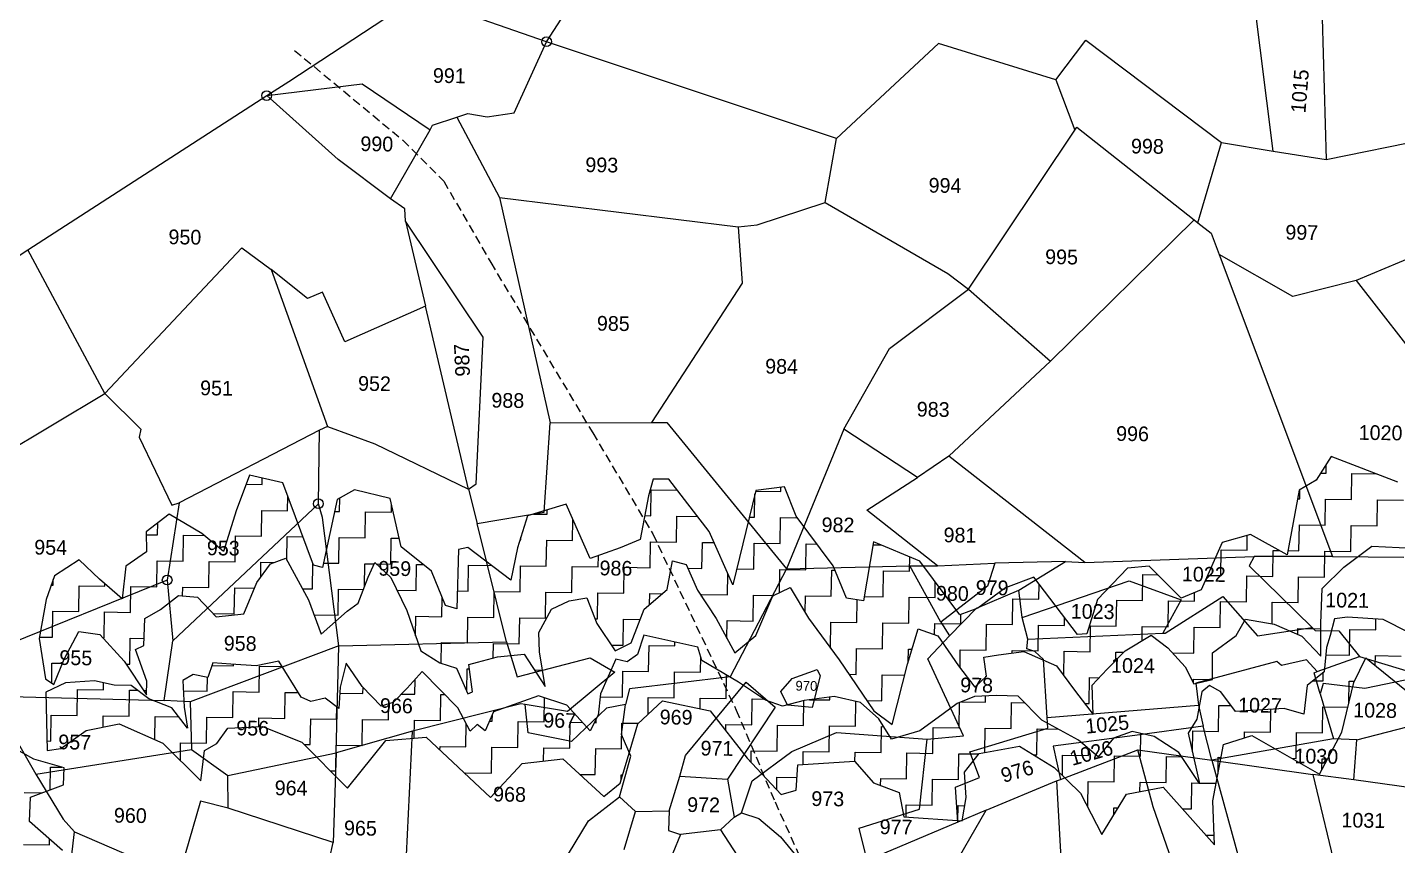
# Model space of a CAD drawing. Header units: metres. Extents: x 303639 to 307187, y 1938623 to 1940837.
# Drawn here: x 304904 to 305712, y 1939897 to 1940379 of the extents above; entities that cross this region are included whole.
import ezdxf

# ---------------------------------------------------------------- set-up
doc = ezdxf.new("R2010")
doc.units = ezdxf.units.M
doc.linetypes.add('DASHED', pattern=[0.75, 0.5, -0.25])
for name, color, linetype in [('LINE_FOOTPATH', 1, 'DASHED'), ('POLY_HATCH', 12, 'Continuous'), ('POLY_PARCEL', 6, 'Continuous'), ('TEXT_PARCEL', 7, 'Continuous'), ('V_BOUND_LINE', 7, 'Continuous')]:
    doc.layers.add(name, color=color, linetype=linetype)
doc.styles.add('TEXT_MAP', font='')
doc.styles.get('TEXT_MAP').set_extended_font_data('Kruti Dev 050')

msp = doc.modelspace()

# ---------------------------------------------------------------- linework, layer by layer
for centre in [(305210.6, 1940371), (305045.62, 1940339.22), (305076.05, 1940098.7), (304986.89, 1940053.71)]:
    msp.add_circle(centre, 2.87)
at = {"layer": 'LINE_FOOTPATH', "ltscale": 10}
for p, q in [((305061.96, 1940365.84), (305125.83, 1940312.99)), ((305125.83, 1940312.99), (305149.97, 1940288.88)), ((305149.97, 1940288.88), (305177.7, 1940240.78)), ((305177.7, 1940240.78), (305237.85, 1940140.43)), ((305237.85, 1940140.43), (305273.23, 1940081.01)), ((305273.23, 1940081.01), (305322.45, 1939977.08)), ((305322.45, 1939977.08), (305345.33, 1939922.93)), ((305345.33, 1939922.93), (305368.92, 1939870.81))]:
    msp.add_line(p, q, dxfattribs=at)
at = {"layer": 'POLY_HATCH'}
for p, q in [((305673.28, 1940126.52), (305664.44, 1940112.63)), ((305712.63, 1940111.39), (305673.28, 1940126.52)), ((305035.43, 1940115.44), (305027.63, 1940094.45)), ((305055.08, 1940111.06), (305035.43, 1940115.44)), ((305073.27, 1940062.51), (305055.08, 1940111.06)), ((305097.28, 1940106.79), (305087.14, 1940101.12)), ((305118.34, 1940101.82), (305097.28, 1940106.79)), ((305273.49, 1940113.11), (305270.66, 1940103.38)), ((305282.71, 1940113.13), (305273.49, 1940113.11)), ((305306.53, 1940082.35), (305282.71, 1940113.13)), ((305350.85, 1940108.64), (305333.95, 1940106.47)), ((305357.84, 1940091.4), (305350.85, 1940108.64)), ((305654.29, 1940106.68), (305647.23, 1940068.54)), ((305664.44, 1940112.63), (305654.29, 1940106.68)), ((305087.14, 1940101.12), (305078.5, 1940061.16)), ((305124.89, 1940073.26), (305118.34, 1940101.82)), ((305270.66, 1940103.38), (305265.9, 1940077.53)), ((305333.95, 1940106.47), (305320.41, 1940050.85)), ((304988.04, 1940092.59), (304974.42, 1940082.16)), ((305007.31, 1940081.13), (304988.04, 1940092.59)), ((305027.63, 1940094.45), (305020.06, 1940070.61)), ((305199.45, 1940091.49), (305193.38, 1940072.73)), ((305222.09, 1940098.39), (305199.45, 1940091.49)), ((305236.25, 1940066.33), (305222.09, 1940098.39)), ((305379.7, 1940062.07), (305357.84, 1940091.4)), ((305320.41, 1940050.85), (305306.53, 1940082.35)), ((304974.42, 1940082.16), (304974.68, 1940070.4)), ((305020.06, 1940070.61), (305007.31, 1940081.13)), ((305265.9, 1940077.53), (305254.07, 1940072.74)), ((305403.3, 1940076.32), (305397.56, 1940041.42)), ((305430.79, 1940064.75), (305403.3, 1940076.32)), ((305609.05, 1940075.87), (305596.6, 1940047.86)), ((305625.7, 1940080.59), (305609.05, 1940075.87)), ((305647.23, 1940068.54), (305625.7, 1940080.59)), ((304974.68, 1940070.4), (304962.51, 1940061.93)), ((305047.86, 1940063.33), (305056.84, 1940066.6)), ((305056.84, 1940066.6), (305070.21, 1940042.15)), ((305142.7, 1940058.99), (305124.89, 1940073.26)), ((305158.62, 1940071.66), (305157.71, 1940036.69)), ((305164.17, 1940072.86), (305158.62, 1940071.66)), ((305189.57, 1940053.67), (305164.17, 1940072.86)), ((305193.38, 1940072.73), (305189.57, 1940053.67)), ((305254.07, 1940072.74), (305236.25, 1940066.33)), ((305680.76, 1940061.3), (305697.17, 1940073.77)), ((305697.17, 1940073.77), (305721.44, 1940072.55)), ((304934.91, 1940065.57), (304920.46, 1940056.28)), ((304947.09, 1940054.21), (304934.91, 1940065.57)), ((304962.51, 1940061.93), (304960.4, 1940042.55)), ((305039.78, 1940052.26), (305047.86, 1940063.33)), ((305078.5, 1940061.16), (305073.27, 1940062.51)), ((305105.38, 1940055.49), (305109.4, 1940064.11)), ((305109.4, 1940064.11), (305118.72, 1940055.31)), ((305151.07, 1940038.62), (305142.7, 1940058.99)), ((305281.82, 1940048.13), (305284.95, 1940065.06)), ((305284.95, 1940065.06), (305292.85, 1940062.81)), ((305292.85, 1940062.81), (305299.56, 1940047.76)), ((305387.52, 1940043.12), (305379.7, 1940062.07)), ((305454.31, 1940033.12), (305430.79, 1940064.75)), ((305553.25, 1940060.78), (305535.55, 1940042.19)), ((305565.88, 1940061.88), (305553.25, 1940060.78)), ((305584.77, 1940043.06), (305565.88, 1940061.88)), ((305667.88, 1940048.79), (305680.76, 1940061.3)), ((304920.46, 1940056.28), (304915.59, 1940042.33)), ((304960.4, 1940042.55), (304947.09, 1940054.21)), ((305032.1, 1940033.89), (305039.78, 1940052.26)), ((305099.5, 1940040.11), (305105.38, 1940055.49)), ((305118.72, 1940055.31), (305128.13, 1940035.69)), ((305497.87, 1940055.32), (305481.19, 1940049.18)), ((305523.63, 1940021.68), (305497.87, 1940055.32)), ((304915.59, 1940042.33), (304911.44, 1940019.3)), ((304983.06, 1940036.33), (304993.62, 1940044.6)), ((304993.62, 1940044.6), (305004.8, 1940043.57)), ((305004.8, 1940043.57), (305015.84, 1940031.98)), ((305070.21, 1940042.15), (305077.61, 1940021.81)), ((305223.84, 1940041.4), (305234.31, 1940043.14)), ((305234.31, 1940043.14), (305240.27, 1940028.1)), ((305268.2, 1940036.63), (305281.82, 1940048.13)), ((305299.56, 1940047.76), (305310.52, 1940031.14)), ((305334.04, 1940021.01), (305344.05, 1940044.37)), ((305344.05, 1940044.37), (305354.32, 1940049.38)), ((305354.32, 1940049.38), (305365.01, 1940031.26)), ((305397.56, 1940041.42), (305387.52, 1940043.12)), ((305481.19, 1940049.18), (305465, 1940037.08)), ((305535.55, 1940042.19), (305529.17, 1940022.03)), ((305596.6, 1940047.86), (305584.77, 1940043.06)), ((305667.21, 1940028.06), (305667.88, 1940048.79)), ((304973.8, 1940031.05), (304983.06, 1940036.33)), ((305015.84, 1940031.98), (305032.1, 1940033.89)), ((305077.61, 1940021.81), (305093.02, 1940035.3)), ((305093.02, 1940035.3), (305099.5, 1940040.11)), ((305128.13, 1940035.69), (305136.49, 1940012.07)), ((305157.71, 1940036.69), (305151.07, 1940038.62)), ((305205.97, 1940022.79), (305213.58, 1940036.64)), ((305213.58, 1940036.64), (305223.84, 1940041.4)), ((305260.49, 1940016.75), (305268.2, 1940036.63)), ((305465, 1940037.08), (305454.31, 1940033.12)), ((304973.2, 1940015.1), (304973.8, 1940031.05)), ((305240.27, 1940028.1), (305250.99, 1940011.98)), ((305310.52, 1940031.14), (305321.69, 1940010.75)), ((305365.01, 1940031.26), (305383.17, 1940006.75)), ((305617.16, 1940021.09), (305622.71, 1940030.69)), ((305622.71, 1940030.69), (305639.65, 1940027.81)), ((305639.65, 1940027.81), (305656.04, 1940020.67)), ((305667.07, 1940008.83), (305667.21, 1940028.06)), ((305675.18, 1940030.84), (305672.65, 1940020.94)), ((305682.87, 1940031.86), (305675.18, 1940030.84)), ((305703.86, 1940030.44), (305682.87, 1940031.86)), ((305718.98, 1940022.81), (305703.86, 1940030.44)), ((304911.44, 1940019.3), (304915.22, 1939995.59)), ((304926.15, 1940007.08), (304934.81, 1940023.43)), ((304934.81, 1940023.43), (304947.24, 1940021.62)), ((304947.24, 1940021.62), (304961.49, 1940005.96)), ((305206.44, 1940011.35), (305205.97, 1940022.79)), ((305267.98, 1940021.3), (305264.17, 1940009.91)), ((305299.72, 1940014.2), (305267.98, 1940021.3)), ((305321.69, 1940010.75), (305334.04, 1940021.01)), ((305423.52, 1940004.05), (305429.73, 1940024.95)), ((305429.73, 1940024.95), (305441.37, 1940020.9)), ((305441.37, 1940020.9), (305453.58, 1940003.25)), ((305529.17, 1940022.03), (305523.63, 1940021.68)), ((305551.73, 1940012.07), (305567.08, 1940021.28)), ((305567.08, 1940021.28), (305576.92, 1940013.73)), ((305603.3, 1940010.85), (305617.16, 1940021.09)), ((305656.04, 1940020.67), (305667.07, 1940008.83)), ((305672.65, 1940020.94), (305670.42, 1940014.06)), ((304968.26, 1940012.78), (304973.2, 1940015.1)), ((304974.92, 1939994.21), (304968.26, 1940012.78)), ((305136.49, 1940012.07), (305147.59, 1940005)), ((305181.61, 1940008.55), (305197.36, 1940009.96)), ((305197.36, 1940009.96), (305209.8, 1939991.06)), ((305209.8, 1939991.06), (305206.44, 1940011.35)), ((305250.99, 1940011.98), (305260.49, 1940016.75)), ((305264.17, 1940009.91), (305258.2, 1940005.6)), ((305302.25, 1940006.24), (305299.72, 1940014.2)), ((305468.37, 1940008.2), (305477.08, 1940009.71)), ((305477.08, 1940009.71), (305492.08, 1940011.64)), ((305492.08, 1940011.64), (305511.21, 1940003.2)), ((305541.13, 1940001.28), (305551.73, 1940012.07)), ((305576.92, 1940013.73), (305587.21, 1940002.65)), ((305603.21, 1939995.14), (305603.3, 1940010.85)), ((305670.42, 1940014.06), (305669.08, 1939999.62)), ((304920.15, 1939992.08), (304926.15, 1940007.08)), ((304961.49, 1940005.96), (304974.68, 1939986.04)), ((305013.83, 1940004.98), (305010.81, 1939996.35)), ((305024.51, 1940004.2), (305013.83, 1940004.98)), ((305039.47, 1940003.11), (305024.51, 1940004.2)), ((305052.72, 1940005.82), (305039.47, 1940003.11)), ((305065.89, 1939984.64), (305052.72, 1940005.82)), ((305092.47, 1940004.76), (305088.87, 1939990.61)), ((305101.96, 1939990.93), (305092.47, 1940004.76)), ((305147.59, 1940005), (305157.48, 1940001.72)), ((305157.48, 1940001.72), (305164.19, 1939986.67)), ((305164.68, 1940004.01), (305169.86, 1940005.32)), ((305166.85, 1939987.76), (305164.68, 1940004.01)), ((305169.86, 1940005.32), (305181.61, 1940008.55)), ((305251.55, 1940007.07), (305242.33, 1939986.71)), ((305258.2, 1940005.6), (305251.55, 1940007.07)), ((305323.84, 1939993.5), (305302.25, 1940006.24)), ((305383.17, 1940006.75), (305403.51, 1939976.67)), ((305414.34, 1939968.6), (305423.52, 1940004.05)), ((305453.58, 1940003.25), (305463.1, 1939990.68)), ((305470.11, 1939996.99), (305468.37, 1940008.2)), ((305511.21, 1940003.2), (305522.45, 1939988.09)), ((305587.21, 1940002.65), (305592.23, 1939992.65)), ((305686.6, 1939993.35), (305693.75, 1940007.84)), ((305693.75, 1940007.84), (305739.04, 1939971.09)), ((304915.22, 1939995.59), (304920.15, 1939992.08)), ((304943.97, 1939994.39), (304926.97, 1939993.24)), ((304955.64, 1939991.84), (304943.97, 1939994.39)), ((304974.68, 1939986.04), (304974.92, 1939994.21)), ((305002.15, 1939998.1), (304996.19, 1939994.54)), ((304996.19, 1939994.54), (304996.85, 1939978.82)), ((305010.81, 1939996.35), (305002.15, 1939998.1)), ((305137.32, 1939999.74), (305128.5, 1939989.93)), ((305158.29, 1939978.45), (305137.32, 1939999.74)), ((305339.67, 1939982.84), (305323.84, 1939993.5)), ((305463.1, 1939990.68), (305470.11, 1939996.99)), ((305532.32, 1939991.72), (305541.13, 1940001.28)), ((305592.23, 1939992.65), (305603.21, 1939995.14)), ((305669.08, 1939999.62), (305659.03, 1939991.59)), ((304926.97, 1939993.24), (304915.4, 1939987.6)), ((304915.4, 1939987.6), (304916.19, 1939953.23)), ((304965.57, 1939991.57), (304955.64, 1939991.84)), ((304976.16, 1939983.76), (304965.57, 1939991.57)), ((305088.87, 1939990.61), (305088.07, 1939977.92)), ((305113, 1939979.34), (305101.96, 1939990.93)), ((305128.5, 1939989.93), (305120.21, 1939981.62)), ((305164.19, 1939986.67), (305166.85, 1939987.76)), ((305205.83, 1939985.46), (305179.4, 1939976.15)), ((305222.49, 1939980.07), (305205.83, 1939985.46)), ((305242.33, 1939986.71), (305241.02, 1939974.03)), ((305475.74, 1939985.6), (305463.02, 1939985.15)), ((305488.69, 1939985.29), (305475.74, 1939985.6)), ((305522.45, 1939988.09), (305532.96, 1939974.49)), ((305532.96, 1939974.49), (305532.32, 1939991.72)), ((305597.07, 1939987.93), (305593.95, 1939971.76)), ((305601.52, 1939991.51), (305597.07, 1939987.93)), ((305608.14, 1939987.78), (305601.52, 1939991.51)), ((305616.91, 1939976.21), (305608.14, 1939987.78)), ((305659.03, 1939991.59), (305657.16, 1939974.65)), ((305679.53, 1939964.13), (305686.6, 1939993.35)), ((304989.55, 1939978.42), (304976.16, 1939983.76)), ((304998.82, 1939966.35), (304989.55, 1939978.42)), ((304996.85, 1939978.82), (304998.82, 1939966.35)), ((305071.52, 1939982.18), (305065.89, 1939984.64)), ((305079.98, 1939984.2), (305071.52, 1939982.18)), ((305088.07, 1939977.92), (305079.98, 1939984.2)), ((305120.21, 1939981.62), (305113, 1939979.34)), ((305165.52, 1939964.65), (305158.29, 1939978.45)), ((305236.24, 1939964.92), (305222.49, 1939980.07)), ((305264.39, 1939969.06), (305278.9, 1939982.6)), ((305278.9, 1939982.6), (305307.04, 1939976.68)), ((305349.82, 1939979.31), (305339.67, 1939982.84)), ((305362.57, 1939982.77), (305349.82, 1939979.31)), ((305380.1, 1939985.17), (305362.57, 1939982.77)), ((305395.78, 1939981.56), (305380.1, 1939985.17)), ((305406.59, 1939971.98), (305395.78, 1939981.56)), ((305452.77, 1939980.89), (305444.51, 1939974.85)), ((305463.02, 1939985.15), (305452.77, 1939980.89)), ((305502.71, 1939971.14), (305488.69, 1939985.29)), ((305645.5, 1939977.95), (305616.91, 1939976.21)), ((305657.16, 1939974.65), (305645.5, 1939977.95)), ((305179.4, 1939976.15), (305174.33, 1939964.78)), ((305241.02, 1939974.03), (305236.24, 1939964.92)), ((305307.04, 1939976.68), (305328.92, 1939948.76)), ((305403.51, 1939976.67), (305414.34, 1939968.6)), ((305414.1, 1939959.93), (305406.59, 1939971.98)), ((305444.51, 1939974.85), (305430.65, 1939964.86)), ((305524.32, 1939959.4), (305502.71, 1939971.14)), ((305593.95, 1939971.76), (305588.93, 1939963.41)), ((304924.29, 1939954.4), (304939.04, 1939965.1)), ((304939.04, 1939965.1), (304958.52, 1939968.93)), ((304958.52, 1939968.93), (304984.32, 1939957.67)), ((305016.22, 1939957.36), (305022.72, 1939966.48)), ((305022.72, 1939966.48), (305043.02, 1939967.47)), ((305043.02, 1939967.47), (305066.29, 1939958.22)), ((305169.73, 1939968.49), (305165.52, 1939964.65)), ((305174.33, 1939964.78), (305169.73, 1939968.49)), ((305258.89, 1939950.3), (305264.39, 1939969.06)), ((305430.65, 1939964.86), (305414.1, 1939959.93)), ((305555.97, 1939964.37), (305544.97, 1939960.62)), ((305568.89, 1939961.55), (305555.97, 1939964.37)), ((305583.49, 1939952.17), (305568.89, 1939961.55)), ((305588.93, 1939963.41), (305595.69, 1939933.77)), ((305609.8, 1939956.74), (305626.46, 1939962.04)), ((305626.46, 1939962.04), (305666.28, 1939939.25)), ((305666.28, 1939939.25), (305679.53, 1939964.13)), ((304908.18, 1939948.25), (304886.09, 1939960.59)), ((304916.19, 1939953.23), (304924.29, 1939954.4)), ((304984.32, 1939957.67), (305006.84, 1939935.4)), ((305006.84, 1939935.4), (305008.93, 1939953.36)), ((305008.93, 1939953.36), (305016.22, 1939957.36)), ((305066.29, 1939958.22), (305093.28, 1939931.08)), ((305093.28, 1939931.08), (305115.93, 1939959.23)), ((305115.93, 1939959.23), (305139.64, 1939961.03)), ((305139.64, 1939961.03), (305177.57, 1939925.52)), ((305465.79, 1939951.53), (305489.54, 1939955.87)), ((305489.54, 1939955.87), (305509.92, 1939943.26)), ((305535.88, 1939949.56), (305524.32, 1939959.4)), ((305544.97, 1939960.62), (305535.88, 1939949.56)), ((305603.52, 1939923.55), (305609.8, 1939956.74)), ((304926.11, 1939943.04), (304908.18, 1939948.25)), ((305177.57, 1939925.52), (305196.14, 1939945.51)), ((305196.14, 1939945.51), (305220.15, 1939948.43)), ((305220.15, 1939948.43), (305244.37, 1939926.14)), ((305253.98, 1939934.08), (305258.89, 1939950.3)), ((305328.92, 1939948.76), (305348.9, 1939927.38)), ((305358.78, 1939944.8), (305392.14, 1939947.03)), ((305392.14, 1939947.03), (305403.44, 1939934.27)), ((305456.99, 1939940.46), (305465.79, 1939951.53)), ((305595.69, 1939933.77), (305583.49, 1939952.17)), ((304925.83, 1939932.99), (304926.11, 1939943.04)), ((305357.86, 1939929.94), (305358.78, 1939944.8)), ((305458.06, 1939925.57), (305456.99, 1939940.46)), ((305509.92, 1939943.26), (305525.45, 1939928.18)), ((304906.3, 1939925.75), (304925.83, 1939932.99)), ((305244.37, 1939926.14), (305253.98, 1939934.08)), ((305348.9, 1939927.38), (305357.86, 1939929.94)), ((305403.44, 1939934.27), (305418.54, 1939928.53)), ((305552.67, 1939927.51), (305574.14, 1939931.61)), ((305574.14, 1939931.61), (305604.44, 1939897.62)), ((304905.68, 1939911.46), (304906.3, 1939925.75)), ((305418.54, 1939928.53), (305421.32, 1939914.19)), ((305455.74, 1939911.87), (305458.06, 1939925.57)), ((305525.45, 1939928.18), (305538.02, 1939903.78)), ((305538.02, 1939903.78), (305552.67, 1939927.51)), ((305604.44, 1939897.62), (305603.52, 1939923.55)), ((305421.32, 1939914.19), (305455.74, 1939911.87)), ((304925.15, 1939894.33), (304905.68, 1939911.46))]:
    msp.add_line(p, q, dxfattribs=at)
at = {"layer": 'POLY_HATCH', "linetype": 'Continuous'}
for p, q in [((305667.03, 1940116.7), (305670.22, 1940116.66)), ((305670.22, 1940116.66), (305670.29, 1940121.82)), ((305685.3, 1940101.15), (305685.51, 1940116.45)), ((305685.51, 1940116.45), (305700.01, 1940116.24)), ((305033.5, 1940110.23), (305042.85, 1940110.1)), ((305042.85, 1940110.1), (305042.9, 1940113.78)), ((305272.08, 1940091.61), (305272.29, 1940106.9)), ((305272.29, 1940106.9), (305287.59, 1940106.69)), ((305287.59, 1940106.69), (305287.59, 1940106.82)), ((305348.78, 1940105.84), (305348.81, 1940108.38)), ((305654.71, 1940101.58), (305654.78, 1940106.97)), ((305057.93, 1940094.59), (305058.05, 1940103.14)), ((305088.52, 1940094.16), (305088.63, 1940101.96)), ((305333.27, 1940090.75), (305333.46, 1940104.45)), ((305333.85, 1940106.05), (305348.78, 1940105.84)), ((305653.34, 1940101.6), (305654.71, 1940101.58)), ((305669.79, 1940086.07), (305670, 1940101.36)), ((305670, 1940101.36), (305685.3, 1940101.15)), ((305700.38, 1940085.64), (305700.6, 1940100.94)), ((305700.6, 1940100.94), (305715.89, 1940100.72)), ((305042.42, 1940079.51), (305042.63, 1940094.8)), ((305042.63, 1940094.8), (305057.93, 1940094.59)), ((305085.64, 1940094.2), (305088.52, 1940094.16)), ((305103.61, 1940078.65), (305103.82, 1940093.95)), ((305103.82, 1940093.95), (305119.12, 1940093.74)), ((305119.12, 1940093.74), (305119.18, 1940098.18)), ((305203, 1940092.57), (305210.9, 1940092.46)), ((305210.9, 1940092.46), (305210.93, 1940094.99)), ((305268.5, 1940091.66), (305272.08, 1940091.61)), ((305287.16, 1940076.1), (305287.38, 1940091.39)), ((305287.38, 1940091.39), (305299.66, 1940091.22)), ((305330.13, 1940090.8), (305333.27, 1940090.75)), ((305348.35, 1940075.24), (305348.56, 1940090.54)), ((305348.56, 1940090.54), (305358.59, 1940090.4)), ((304981.24, 1940080.36), (304981.33, 1940087.45)), ((305225.98, 1940076.95), (305226.15, 1940089.21)), ((305654.28, 1940070.98), (305654.49, 1940086.28)), ((305654.49, 1940086.28), (305669.79, 1940086.07)), ((305684.87, 1940070.56), (305685.09, 1940085.85)), ((305685.09, 1940085.85), (305700.38, 1940085.64)), ((304974.46, 1940080.45), (304981.24, 1940080.36)), ((304996.32, 1940064.85), (304996.53, 1940080.14)), ((304996.53, 1940080.14), (305008.71, 1940079.98)), ((305026.91, 1940064.42), (305027.12, 1940079.72)), ((305027.12, 1940079.72), (305042.42, 1940079.51)), ((305057.52, 1940065.35), (305057.72, 1940079.29)), ((305057.72, 1940079.29), (305067.03, 1940079.16)), ((305088.1, 1940063.57), (305088.31, 1940078.87)), ((305088.31, 1940078.87), (305103.61, 1940078.65)), ((305118.69, 1940063.14), (305118.9, 1940078.44)), ((305118.9, 1940078.44), (305123.72, 1940078.37)), ((305194.88, 1940077.38), (305195.39, 1940077.38)), ((305195.39, 1940077.38), (305195.41, 1940079.01)), ((305210.47, 1940061.87), (305210.68, 1940077.16)), ((305210.68, 1940077.16), (305225.98, 1940076.95)), ((305271.65, 1940061.01), (305271.87, 1940076.31)), ((305271.87, 1940076.31), (305287.16, 1940076.1)), ((305302.25, 1940060.59), (305302.46, 1940075.88)), ((305302.46, 1940075.88), (305309.42, 1940075.79)), ((305332.84, 1940060.16), (305333.05, 1940075.46)), ((305333.05, 1940075.46), (305348.35, 1940075.24)), ((305363.43, 1940059.73), (305363.65, 1940075.03)), ((305363.65, 1940075.03), (305370.11, 1940074.94)), ((305402.99, 1940074.48), (305407.83, 1940074.42)), ((305623.69, 1940071.41), (305623.81, 1940080.05)), ((305241.06, 1940061.44), (305241.15, 1940068.09)), ((305424.62, 1940058.88), (305424.74, 1940067.3)), ((305608.18, 1940056.33), (305608.39, 1940071.62)), ((305608.39, 1940071.62), (305623.69, 1940071.41)), ((305638.77, 1940055.9), (305638.98, 1940071.2)), ((305638.98, 1940071.2), (305642.57, 1940071.15)), ((305647.7, 1940071.07), (305654.28, 1940070.98)), ((305669.36, 1940055.47), (305669.58, 1940070.77)), ((305669.58, 1940070.77), (305684.87, 1940070.56)), ((304980.81, 1940049.76), (304981.02, 1940065.06)), ((304981.02, 1940065.06), (304996.32, 1940064.85)), ((305011.4, 1940049.34), (305011.62, 1940064.64)), ((305011.62, 1940064.64), (305026.91, 1940064.42)), ((305042.09, 1940055.42), (305042.21, 1940064.21)), ((305042.21, 1940064.21), (305049.97, 1940064.1)), ((305072.59, 1940048.49), (305072.8, 1940063.76)), ((305079.04, 1940063.7), (305088.1, 1940063.57)), ((305103.2, 1940049.8), (305103.39, 1940063.36)), ((305103.39, 1940063.36), (305109.01, 1940063.28)), ((305110.3, 1940063.26), (305118.69, 1940063.14)), ((305133.77, 1940047.63), (305133.99, 1940062.93)), ((305133.99, 1940062.93), (305137.85, 1940062.88)), ((305164.37, 1940047.21), (305164.58, 1940062.5)), ((305164.58, 1940062.5), (305178.12, 1940062.32)), ((305194.96, 1940046.78), (305195.17, 1940062.08)), ((305195.17, 1940062.08), (305210.47, 1940061.87)), ((305225.55, 1940046.36), (305225.77, 1940061.65)), ((305225.77, 1940061.65), (305241.06, 1940061.44)), ((305256.15, 1940045.93), (305256.36, 1940061.23)), ((305256.36, 1940061.23), (305271.65, 1940061.01)), ((305293.78, 1940060.71), (305302.25, 1940060.59)), ((305322.71, 1940060.3), (305332.84, 1940060.16)), ((305347.95, 1940046.27), (305348.14, 1940059.95)), ((305348.14, 1940059.95), (305363.43, 1940059.73)), ((305378.52, 1940044.23), (305378.73, 1940059.52)), ((305378.73, 1940059.52), (305380.76, 1940059.49)), ((305409.11, 1940043.8), (305409.32, 1940059.1)), ((305409.32, 1940059.1), (305424.62, 1940058.88)), ((304918.49, 1940050.63), (304919.62, 1940050.62)), ((304919.62, 1940050.62), (304919.67, 1940054.02)), ((304934.71, 1940035.11), (304934.92, 1940050.4)), ((304934.92, 1940050.4), (304950.22, 1940050.19)), ((304950.22, 1940050.19), (304950.23, 1940051.46)), ((304965.3, 1940034.68), (304965.51, 1940049.98)), ((304965.51, 1940049.98), (304980.81, 1940049.76)), ((305317.33, 1940045.08), (305317.5, 1940057.45)), ((305439.7, 1940043.37), (305439.83, 1940052.59)), ((305500.89, 1940042.52), (305501.01, 1940051.22)), ((305562.07, 1940041.67), (305562.29, 1940056.97)), ((305562.29, 1940056.97), (305570.94, 1940056.84)), ((305600.41, 1940056.43), (305608.18, 1940056.33)), ((305623.26, 1940040.82), (305623.47, 1940056.11)), ((305623.47, 1940056.11), (305638.77, 1940055.9)), ((305653.85, 1940040.39), (305654.07, 1940055.69)), ((305654.07, 1940055.69), (305669.36, 1940055.47)), ((304996.03, 1940044.38), (304996.11, 1940049.55)), ((304996.11, 1940049.55), (305011.4, 1940049.34)), ((305026.49, 1940033.83), (305026.7, 1940049.13)), ((305026.7, 1940049.13), (305038.4, 1940048.96)), ((305066.7, 1940048.57), (305072.59, 1940048.49)), ((305087.67, 1940032.98), (305087.88, 1940048.27)), ((305087.88, 1940048.27), (305102.54, 1940048.07)), ((305122.32, 1940047.79), (305133.77, 1940047.63)), ((305148.86, 1940032.12), (305149.02, 1940043.62)), ((305157.98, 1940047.3), (305164.37, 1940047.21)), ((305179.45, 1940031.7), (305179.66, 1940047)), ((305179.66, 1940047), (305194.96, 1940046.78)), ((305210.04, 1940031.27), (305210.26, 1940046.57)), ((305210.26, 1940046.57), (305225.55, 1940046.36)), ((305240.64, 1940030.85), (305240.85, 1940046.14)), ((305240.85, 1940046.14), (305256.15, 1940045.93)), ((305271.35, 1940039.3), (305271.44, 1940045.72)), ((305271.44, 1940045.72), (305278.84, 1940045.61)), ((305302.02, 1940044.03), (305302.03, 1940045.29)), ((305302.03, 1940045.29), (305317.33, 1940045.08)), ((305332.41, 1940029.57), (305332.63, 1940044.86)), ((305332.63, 1940044.86), (305344.71, 1940044.7)), ((305363.08, 1940034.53), (305363.22, 1940044.44)), ((305363.22, 1940044.44), (305378.52, 1940044.23)), ((305393.6, 1940028.72), (305393.79, 1940042.06)), ((305397.98, 1940043.95), (305409.11, 1940043.8)), ((305424.19, 1940028.29), (305424.41, 1940043.59)), ((305424.41, 1940043.59), (305439.7, 1940043.37)), ((305485.38, 1940027.44), (305485.59, 1940042.73)), ((305485.59, 1940042.73), (305500.89, 1940042.52)), ((305546.57, 1940026.59), (305546.78, 1940041.88)), ((305546.78, 1940041.88), (305562.07, 1940041.67)), ((305592.67, 1940041.24), (305592.74, 1940046.29)), ((304919.2, 1940020.02), (304919.41, 1940035.32)), ((304919.41, 1940035.32), (304934.71, 1940035.11)), ((304949.79, 1940019.6), (304950, 1940034.89)), ((304950, 1940034.89), (304965.3, 1940034.68)), ((305013.91, 1940034), (305026.49, 1940033.83)), ((305577.16, 1940026.16), (305577.37, 1940041.46)), ((305577.37, 1940041.46), (305592.67, 1940041.24)), ((305607.75, 1940025.73), (305607.96, 1940041.03)), ((305607.96, 1940041.03), (305623.26, 1940040.82)), ((305638.38, 1940028.03), (305638.56, 1940040.6)), ((305638.56, 1940040.6), (305653.85, 1940040.39)), ((305073.48, 1940033.17), (305087.67, 1940032.98)), ((305133.4, 1940020.79), (305133.56, 1940032.34)), ((305133.56, 1940032.34), (305148.86, 1940032.12)), ((305163.94, 1940016.62), (305164.15, 1940031.91)), ((305164.15, 1940031.91), (305179.45, 1940031.7)), ((305194.53, 1940016.19), (305194.75, 1940031.49)), ((305194.75, 1940031.49), (305210.04, 1940031.27)), ((305239.17, 1940030.87), (305240.64, 1940030.85)), ((305255.72, 1940015.34), (305255.93, 1940030.63)), ((305255.93, 1940030.63), (305265.82, 1940030.5)), ((305316.97, 1940019.36), (305317.12, 1940029.78)), ((305317.12, 1940029.78), (305332.41, 1940029.57)), ((305378.09, 1940013.63), (305378.3, 1940028.93)), ((305378.3, 1940028.93), (305393.6, 1940028.72)), ((305408.68, 1940013.21), (305408.9, 1940028.5)), ((305408.9, 1940028.5), (305424.19, 1940028.29)), ((305439.4, 1940021.58), (305439.49, 1940028.08)), ((305439.49, 1940028.08), (305454.79, 1940027.86)), ((305454.79, 1940027.86), (305454.86, 1940033.33)), ((305469.87, 1940012.35), (305470.08, 1940027.65)), ((305470.08, 1940027.65), (305485.38, 1940027.44)), ((305500.46, 1940011.93), (305500.68, 1940027.22)), ((305500.68, 1940027.22), (305515.97, 1940027.01)), ((305515.97, 1940027.01), (305516.04, 1940031.6)), ((305531.06, 1940011.5), (305531.27, 1940026.8)), ((305531.27, 1940026.8), (305546.57, 1940026.59)), ((305561.75, 1940018.08), (305561.86, 1940026.37)), ((305561.86, 1940026.37), (305577.16, 1940026.16)), ((305592.24, 1940010.65), (305592.45, 1940025.95)), ((305592.45, 1940025.95), (305607.75, 1940025.73)), ((305699.53, 1940024.45), (305699.62, 1940030.73)), ((304911.59, 1940020.13), (304919.2, 1940020.02)), ((304949.07, 1940019.61), (304949.79, 1940019.6)), ((304964.87, 1940004.09), (304965.09, 1940019.38)), ((304965.09, 1940019.38), (304973.35, 1940019.27)), ((305653.59, 1940021.74), (305653.64, 1940025.09)), ((305653.64, 1940025.09), (305667.19, 1940024.91)), ((305684.02, 1940009.37), (305684.23, 1940024.67)), ((305684.23, 1940024.67), (305699.53, 1940024.45)), ((305148.48, 1940004.71), (305148.64, 1940016.83)), ((305148.64, 1940016.83), (305163.94, 1940016.62)), ((305179.12, 1940007.86), (305179.24, 1940016.4)), ((305179.24, 1940016.4), (305194.53, 1940016.19)), ((305248.69, 1940015.43), (305255.72, 1940015.34)), ((305270.8, 1939999.83), (305271.02, 1940015.12)), ((305271.02, 1940015.12), (305286.31, 1940014.91)), ((305286.31, 1940014.91), (305286.34, 1940017.19)), ((305378.07, 1940013.63), (305378.09, 1940013.63)), ((305393.17, 1939998.12), (305393.39, 1940013.42)), ((305393.39, 1940013.42), (305408.68, 1940013.21)), ((305423.87, 1940005.23), (305423.98, 1940012.99)), ((305423.98, 1940012.99), (305426.17, 1940012.96)), ((305454.43, 1940002.14), (305454.57, 1940012.57)), ((305454.57, 1940012.57), (305469.87, 1940012.35)), ((305485.15, 1940010.75), (305485.17, 1940012.14)), ((305485.17, 1940012.14), (305500.46, 1940011.93)), ((305515.56, 1939997.36), (305515.76, 1940011.71)), ((305515.76, 1940011.71), (305531.06, 1940011.5)), ((305546.29, 1940006.52), (305546.35, 1940011.29)), ((305546.35, 1940011.29), (305550.9, 1940011.23)), ((305579.61, 1940010.83), (305592.24, 1940010.65)), ((305670, 1940009.57), (305684.02, 1940009.37)), ((304918.82, 1939993.03), (304918.98, 1940004.73)), ((304918.98, 1940004.73), (304925.18, 1940004.64)), ((304962.71, 1940004.12), (304964.87, 1940004.09)), ((305013.28, 1940003.41), (305026.06, 1940003.24)), ((305026.06, 1940003.24), (305026.07, 1940004.09)), ((305041.14, 1939987.73), (305041.36, 1940003.02)), ((305041.36, 1940003.02), (305054.57, 1940002.84)), ((305301.4, 1939999.4), (305301.52, 1940008.53)), ((305699.24, 1940003.38), (305699.32, 1940009.16)), ((305699.32, 1940009.16), (305714.61, 1940008.95)), ((305010.55, 1939988.15), (305010.66, 1939996.38)), ((305132.92, 1939986.45), (305133.04, 1939994.98)), ((305163.54, 1939988.12), (305163.73, 1940001.32)), ((305163.73, 1940001.32), (305165.05, 1940001.3)), ((305203.41, 1940000.77), (305208.2, 1940000.7)), ((305255.29, 1939984.74), (305255.51, 1940000.04)), ((305255.51, 1940000.04), (305270.8, 1939999.83)), ((305285.89, 1939984.32), (305286.1, 1939999.61)), ((305286.1, 1939999.61), (305301.4, 1939999.4)), ((305316.48, 1939983.89), (305316.67, 1939997.73)), ((305388.96, 1939998.18), (305393.17, 1939998.12)), ((305408.26, 1939982.61), (305408.47, 1939997.91)), ((305408.47, 1939997.91), (305421.88, 1939997.72)), ((305469.65, 1939996.58), (305469.66, 1939997.06)), ((305469.66, 1939997.06), (305470.1, 1939997.05)), ((305530.63, 1939980.91), (305530.84, 1939996.21)), ((305530.84, 1939996.21), (305536.38, 1939996.13)), ((305592, 1939993.11), (305592.03, 1939995.35)), ((305592.03, 1939995.35), (305603.21, 1939995.2)), ((305662.51, 1939994.37), (305668.51, 1939994.29)), ((305668.51, 1939994.29), (305668.58, 1939999.22)), ((305683.63, 1939981.07), (305683.81, 1939994.07)), ((305683.81, 1939994.07), (305686.93, 1939994.03)), ((304933.85, 1939973.92), (304934.07, 1939989.22)), ((304934.07, 1939989.22), (304949.36, 1939989.01)), ((304949.36, 1939989.01), (304949.42, 1939993.19)), ((304964.45, 1939973.5), (304964.66, 1939988.79)), ((304964.66, 1939988.79), (304969.43, 1939988.73)), ((304972.94, 1939988.68), (304974.76, 1939988.65)), ((304996.45, 1939988.35), (305010.55, 1939988.15)), ((305025.63, 1939972.64), (305025.85, 1939987.94)), ((305025.85, 1939987.94), (305041.14, 1939987.73)), ((305056.23, 1939972.22), (305056.44, 1939987.51)), ((305056.44, 1939987.51), (305064.17, 1939987.41)), ((305088.65, 1939987.07), (305102.33, 1939986.87)), ((305102.33, 1939986.87), (305102.38, 1939990.49)), ((305125.13, 1939986.56), (305132.92, 1939986.45)), ((305148, 1939970.94), (305148.22, 1939986.24)), ((305148.22, 1939986.24), (305150.66, 1939986.2)), ((305469.44, 1939981.76), (305469.49, 1939985.38)), ((305086.82, 1939971.79), (305086.92, 1939978.82)), ((305117.41, 1939971.37), (305117.54, 1939980.78)), ((305209.19, 1939970.09), (305209.39, 1939984.31)), ((305242.15, 1939984.93), (305255.29, 1939984.74)), ((305270.45, 1939974.71), (305270.59, 1939984.53)), ((305270.59, 1939984.53), (305285.89, 1939984.32)), ((305301.1, 1939977.93), (305301.18, 1939984.1)), ((305301.18, 1939984.1), (305316.48, 1939983.89)), ((305331.56, 1939968.38), (305331.78, 1939983.68)), ((305331.78, 1939983.68), (305338.57, 1939983.58)), ((305362.16, 1939967.96), (305362.36, 1939982.72)), ((305365.73, 1939983.21), (305377.66, 1939983.04)), ((305377.66, 1939983.04), (305377.69, 1939984.84)), ((305392.75, 1939967.53), (305392.95, 1939982.21)), ((305399.41, 1939982.74), (305408.26, 1939982.61)), ((305453.93, 1939966.68), (305454.14, 1939981.46)), ((305455.34, 1939981.96), (305469.44, 1939981.76)), ((305484.53, 1939966.25), (305484.74, 1939981.55)), ((305484.74, 1939981.55), (305492.51, 1939981.44)), ((305527.97, 1939980.95), (305530.63, 1939980.91)), ((305606.9, 1939964.55), (305607.11, 1939979.84)), ((305607.11, 1939979.84), (305614.24, 1939979.74)), ((305637.49, 1939964.12), (305637.68, 1939977.48)), ((305668.08, 1939963.7), (305668.3, 1939978.99)), ((305668.3, 1939978.99), (305683.07, 1939978.79)), ((304918.34, 1939958.84), (304918.56, 1939974.13)), ((304918.56, 1939974.13), (304933.85, 1939973.92)), ((304949.06, 1939967.07), (304949.15, 1939973.71)), ((304949.15, 1939973.71), (304964.45, 1939973.5)), ((304979.56, 1939959.75), (304979.74, 1939973.28)), ((304979.74, 1939973.28), (304993.64, 1939973.09)), ((305010.12, 1939957.56), (305010.34, 1939972.86)), ((305010.34, 1939972.86), (305025.63, 1939972.64)), ((305040.86, 1939967.37), (305040.93, 1939972.43)), ((305040.93, 1939972.43), (305056.23, 1939972.22)), ((305071.31, 1939956.71), (305071.52, 1939972)), ((305071.52, 1939972), (305086.82, 1939971.79)), ((305101.9, 1939956.28), (305102.12, 1939971.58)), ((305102.12, 1939971.58), (305117.41, 1939971.37)), ((305132.56, 1939960.49), (305132.71, 1939971.15)), ((305132.71, 1939971.15), (305148, 1939970.94)), ((305176.9, 1939970.54), (305178.6, 1939970.51)), ((305178.6, 1939970.51), (305178.65, 1939974.48)), ((305193.68, 1939955), (305193.89, 1939970.3)), ((305193.89, 1939970.3), (305209.19, 1939970.09)), ((305224.27, 1939954.58), (305224.49, 1939969.87)), ((305224.49, 1939969.87), (305231.84, 1939969.77)), ((305238.74, 1939969.68), (305239.78, 1939969.66)), ((305239.78, 1939969.66), (305239.81, 1939971.72)), ((305254.87, 1939954.15), (305255.08, 1939969.45)), ((305255.08, 1939969.45), (305264.66, 1939969.31)), ((305163.09, 1939955.43), (305163.28, 1939968.94)), ((305316.22, 1939964.97), (305316.27, 1939968.6)), ((305316.27, 1939968.6), (305331.56, 1939968.38)), ((305346.65, 1939952.87), (305346.86, 1939968.17)), ((305346.86, 1939968.17), (305362.16, 1939967.96)), ((305377.24, 1939952.45), (305377.45, 1939967.74)), ((305377.45, 1939967.74), (305392.75, 1939967.53)), ((305407.83, 1939952.02), (305408.04, 1939967.32)), ((305408.04, 1939967.32), (305409.51, 1939967.3)), ((305438.42, 1939951.59), (305438.64, 1939966.89)), ((305438.64, 1939966.89), (305453.93, 1939966.68)), ((305469.03, 1939952.12), (305469.23, 1939966.46)), ((305469.23, 1939966.46), (305484.53, 1939966.25)), ((305499.61, 1939950.74), (305499.82, 1939966.04)), ((305499.82, 1939966.04), (305512.43, 1939965.86)), ((305560.8, 1939949.89), (305560.98, 1939963.27)), ((305591.43, 1939952.43), (305591.6, 1939964.76)), ((305591.6, 1939964.76), (305606.9, 1939964.55)), ((305622.14, 1939960.66), (305622.2, 1939964.33)), ((305622.2, 1939964.33), (305637.49, 1939964.12)), ((305652.58, 1939948.61), (305652.79, 1939963.91)), ((305652.79, 1939963.91), (305668.08, 1939963.7)), ((304916.06, 1939958.87), (304918.34, 1939958.84)), ((304994.68, 1939947.42), (304994.83, 1939957.77)), ((304994.83, 1939957.77), (305010.12, 1939957.56)), ((305067.74, 1939956.76), (305071.31, 1939956.71)), ((305086.39, 1939941.2), (305086.61, 1939956.49)), ((305086.61, 1939956.49), (305101.9, 1939956.28)), ((305147.76, 1939953.42), (305147.79, 1939955.64)), ((305147.79, 1939955.64), (305163.09, 1939955.43)), ((305178.17, 1939939.92), (305178.38, 1939955.22)), ((305178.38, 1939955.22), (305193.68, 1939955)), ((305208.87, 1939947.06), (305208.98, 1939954.79)), ((305208.98, 1939954.79), (305224.27, 1939954.58)), ((305239.36, 1939939.07), (305239.57, 1939954.36)), ((305239.57, 1939954.36), (305254.87, 1939954.15)), ((305331.25, 1939946.26), (305331.35, 1939953.09)), ((305331.35, 1939953.09), (305346.65, 1939952.87)), ((305530.2, 1939950.32), (305530.26, 1939954.35)), ((305361.84, 1939945.01), (305361.94, 1939952.66)), ((305361.94, 1939952.66), (305377.24, 1939952.45)), ((305392.46, 1939946.67), (305392.54, 1939952.23)), ((305392.54, 1939952.23), (305407.83, 1939952.02)), ((305422.92, 1939936.51), (305423.13, 1939951.81)), ((305423.13, 1939951.81), (305438.42, 1939951.59)), ((305453.51, 1939936.08), (305453.72, 1939951.38)), ((305453.72, 1939951.38), (305465.55, 1939951.22)), ((305497.79, 1939950.77), (305499.61, 1939950.74)), ((305514.74, 1939938.58), (305514.91, 1939950.53)), ((305514.91, 1939950.53), (305530.2, 1939950.32)), ((305545.29, 1939934.81), (305545.5, 1939950.1)), ((305545.5, 1939950.1), (305560.8, 1939949.89)), ((305575.88, 1939934.38), (305576.09, 1939949.68)), ((305576.09, 1939949.68), (305585.22, 1939949.55)), ((305606.55, 1939939.57), (305606.69, 1939949.25)), ((305606.69, 1939949.25), (305608.38, 1939949.23)), ((305649.85, 1939948.65), (305652.58, 1939948.61)), ((305667.78, 1939942.08), (305667.87, 1939948.4)), ((305667.87, 1939948.4), (305671.12, 1939948.35)), ((304917.94, 1939930.07), (304918.13, 1939943.54)), ((304918.13, 1939943.54), (304924.7, 1939943.45)), ((305083.17, 1939941.24), (305086.39, 1939941.2)), ((305162.86, 1939939.28), (305162.88, 1939940.13)), ((305162.88, 1939940.13), (305178.17, 1939939.92)), ((305230.19, 1939939.2), (305239.36, 1939939.07)), ((305254.62, 1939936.19), (305254.65, 1939938.85)), ((305254.65, 1939938.85), (305255.42, 1939938.84)), ((305346.33, 1939930.13), (305346.43, 1939937.58)), ((305346.43, 1939937.58), (305358.33, 1939937.41)), ((305407.56, 1939932.7), (305407.62, 1939936.72)), ((305407.62, 1939936.72), (305422.92, 1939936.51)), ((305438, 1939921), (305438.21, 1939936.3)), ((305438.21, 1939936.3), (305453.51, 1939936.08)), ((305529.78, 1939919.78), (305529.99, 1939935.02)), ((305529.99, 1939935.02), (305545.29, 1939934.81)), ((305560.51, 1939929.01), (305560.58, 1939934.59)), ((305560.58, 1939934.59), (305575.88, 1939934.38)), ((305590.96, 1939918.87), (305591.18, 1939934.17)), ((305591.18, 1939934.17), (305595.46, 1939934.11)), ((305595.61, 1939934.11), (305605.49, 1939933.97)), ((304902.62, 1939928.46), (304913.21, 1939928.31)), ((305422.6, 1939914.1), (305422.7, 1939921.21)), ((305422.7, 1939921.21), (305438, 1939921)), ((305453.17, 1939912.04), (305453.29, 1939920.79)), ((305453.29, 1939920.79), (305457.24, 1939920.73)), ((305545.01, 1939915.11), (305545.07, 1939919.51)), ((305545.07, 1939919.51), (305547.7, 1939919.47)), ((305585.42, 1939918.95), (305590.96, 1939918.87)), ((304902.2, 1939897.87), (304917.49, 1939897.65)), ((304917.49, 1939897.65), (304917.54, 1939901.03)), ((305537.74, 1939904.31), (305538.34, 1939904.3)), ((305599.23, 1939903.46), (305604.23, 1939903.39))]:
    msp.add_line(p, q, dxfattribs=at)
at = {"layer": 'POLY_PARCEL'}
for p, q in [((305210.6, 1940371), (305246.27, 1940426.17)), ((305210.6, 1940371), (305134.48, 1940397.39)), ((305639.15, 1940306.42), (305626.86, 1940403.18)), ((305667.92, 1940384.92), (305670.23, 1940301.65)), ((305191.44, 1940329.13), (305210.6, 1940371)), ((305381.51, 1940314), (305210.6, 1940371)), ((305441.64, 1940369.98), (305381.51, 1940314)), ((305510.91, 1940348.47), (305441.64, 1940369.98)), ((305510.91, 1940348.47), (305528.5, 1940371.81)), ((305528.5, 1940371.81), (305608.56, 1940311.53)), ((305045.62, 1940339.22), (305101.92, 1940346.16)), ((305101.92, 1940346.16), (305141.88, 1940319.13)), ((305510.91, 1940348.47), (305522.07, 1940318.89)), ((305087.65, 1940301.65), (305045.62, 1940339.22)), ((305143.42, 1940321.82), (305157.71, 1940326.51)), ((305157.71, 1940326.51), (305164.18, 1940328.64)), ((305157.71, 1940326.51), (305182.93, 1940279.13)), ((305164.18, 1940328.64), (305175.61, 1940326.69)), ((305175.61, 1940326.69), (305191.44, 1940329.13)), ((305118.51, 1940278.47), (305141.88, 1940319.13)), ((305141.88, 1940319.13), (305143.42, 1940321.82)), ((305459.46, 1940225.23), (305522.07, 1940318.89)), ((305522.07, 1940318.89), (305523.28, 1940320.69)), ((305523.28, 1940320.69), (305592.52, 1940265.94)), ((305670.23, 1940301.65), (305750.15, 1940317.71)), ((305374.94, 1940276.19), (305381.51, 1940314)), ((305594.7, 1940264.22), (305608.56, 1940311.53)), ((305608.56, 1940311.53), (305639.15, 1940306.42)), ((305118.51, 1940278.47), (305087.65, 1940301.65)), ((305639.15, 1940306.42), (305670.23, 1940301.65)), ((305127.11, 1940272.45), (305118.51, 1940278.47)), ((305182.93, 1940279.13), (305212.67, 1940146.31)), ((305182.93, 1940279.13), (305323.63, 1940261.93)), ((305334.86, 1940263.05), (305374.94, 1940276.19)), ((305374.94, 1940276.19), (305447.19, 1940234.35)), ((305127.36, 1940265.16), (305127.11, 1940272.45)), ((305127.36, 1940265.16), (305139.32, 1940215.07)), ((305173.28, 1940196.89), (305127.36, 1940265.16)), ((305323.63, 1940261.93), (305334.86, 1940263.05)), ((305323.63, 1940261.93), (305325.98, 1940228.58)), ((305507.82, 1940182.64), (305592.52, 1940265.94)), ((305592.52, 1940265.94), (305594.7, 1940264.22)), ((305594.7, 1940264.22), (305602.46, 1940258.08)), ((305602.46, 1940258.08), (305607.15, 1940245.62)), ((305748.59, 1940255.64), (305687.99, 1940230.3)), ((304950.12, 1940163.59), (304904.66, 1940248.29)), ((304950.12, 1940163.59), (305030.89, 1940249.52)), ((305030.89, 1940249.52), (305048.2, 1940236.8)), ((305650.7, 1940220.76), (305607.15, 1940245.62)), ((305607.15, 1940245.62), (305674.12, 1940067.59)), ((305069.57, 1940219.66), (305048.2, 1940236.8)), ((305048.2, 1940236.8), (305081.38, 1940144.27)), ((305325.98, 1940228.58), (305272.41, 1940146.56)), ((305447.19, 1940234.35), (305459.46, 1940225.23)), ((305687.99, 1940230.3), (305650.7, 1940220.76)), ((305687.99, 1940230.3), (305809.83, 1940073.43)), ((305078.48, 1940223.4), (305069.57, 1940219.66)), ((305091.69, 1940194.15), (305078.48, 1940223.4)), ((305412.88, 1940190.08), (305459.46, 1940225.23)), ((305459.46, 1940225.23), (305507.82, 1940182.64)), ((305139.32, 1940215.07), (305091.69, 1940194.15)), ((305164.67, 1940107.31), (305139.32, 1940215.07)), ((305169.13, 1940110.42), (305173.28, 1940196.89)), ((305385.99, 1940142.63), (305412.88, 1940190.08)), ((305507.82, 1940182.64), (305447.81, 1940126.72)), ((304888.46, 1940126.67), (304950.12, 1940163.59)), ((304950.12, 1940163.59), (304971.46, 1940142.69)), ((304971.46, 1940142.69), (304970.46, 1940138)), ((305076.75, 1940142), (304994.05, 1940099.25)), ((305076.05, 1940098.7), (305076.75, 1940142)), ((305081.38, 1940144.27), (305076.75, 1940142)), ((305081.38, 1940144.27), (305109.34, 1940134.03)), ((305209.19, 1940093.72), (305212.67, 1940146.31)), ((305212.67, 1940146.31), (305272.41, 1940146.56)), ((305272.41, 1940146.56), (305281.61, 1940146.6)), ((305281.61, 1940146.6), (305352.18, 1940060.35)), ((305385.99, 1940142.63), (305352.18, 1940060.35)), ((305429.34, 1940114.14), (305385.99, 1940142.63)), ((304970.46, 1940138), (304989.57, 1940097.84)), ((305109.34, 1940134.03), (305164.67, 1940107.31)), ((305447.81, 1940126.72), (305429.34, 1940114.14)), ((305527.96, 1940064.06), (305447.81, 1940126.72)), ((305164.67, 1940107.31), (305169.13, 1940110.42)), ((305164.67, 1940107.31), (305169.63, 1940087.03)), ((305399.44, 1940094.83), (305429.34, 1940114.14)), ((304994.05, 1940099.25), (304986.89, 1940053.71)), ((304989.57, 1940097.84), (304994.05, 1940099.25)), ((304990.17, 1940017.88), (305076.05, 1940098.7)), ((305078.58, 1940090.62), (305076.05, 1940098.7)), ((305088.04, 1940014.89), (305078.58, 1940090.62)), ((305169.63, 1940087.03), (305209.19, 1940093.72)), ((305441.2, 1940062.13), (305399.44, 1940094.83)), ((305187, 1940017.38), (305169.63, 1940087.03)), ((305527.96, 1940064.06), (305627.78, 1940067.61)), ((305627.78, 1940067.61), (305624.96, 1940062.16)), ((305674.12, 1940067.59), (305627.78, 1940067.61)), ((305674.12, 1940067.59), (305716.08, 1940067.26)), ((305352.18, 1940060.35), (305318.93, 1939996.67)), ((305352.18, 1940060.35), (305424.78, 1940062.1)), ((305424.78, 1940062.1), (305441.2, 1940062.13)), ((305443.13, 1940028.94), (305424.78, 1940062.1)), ((305441.2, 1940062.13), (305475.01, 1940063.61)), ((305475.01, 1940063.61), (305470.66, 1940050.15)), ((305516.56, 1940064.56), (305475.01, 1940063.61)), ((305489.18, 1940047.68), (305516.56, 1940064.56)), ((305516.56, 1940064.56), (305527.96, 1940064.06)), ((305624.96, 1940062.16), (305662, 1940025.81)), ((304986.89, 1940053.71), (304869.65, 1940006.34)), ((304986.89, 1940053.71), (304990.17, 1940017.88)), ((305470.66, 1940050.15), (305443.13, 1940028.94)), ((305491.15, 1940031.59), (305554.15, 1940053.17)), ((305554.15, 1940053.17), (305584.84, 1940042.14)), ((305464.09, 1940037.24), (305489.18, 1940047.68)), ((305491.15, 1940031.59), (305489.18, 1940047.68)), ((305584.84, 1940042.14), (305573.95, 1940022.37)), ((305575.45, 1940022.43), (305609.35, 1940044.04)), ((305609.35, 1940044.04), (305629.88, 1940020.93)), ((305448.27, 1940020.75), (305464.09, 1940037.24)), ((305443.13, 1940028.94), (305448.27, 1940020.75)), ((305494.47, 1940018.82), (305491.15, 1940031.59)), ((305629.88, 1940020.93), (305662, 1940025.81)), ((305662, 1940025.81), (305663.89, 1940023.95)), ((304985.19, 1939982.71), (304990.17, 1940017.88)), ((305435.42, 1940007.37), (305448.27, 1940020.75)), ((305493.77, 1940013.22), (305494.47, 1940018.82)), ((305494.47, 1940018.82), (305573.95, 1940022.37)), ((305573.95, 1940022.37), (305575.45, 1940022.43)), ((305663.89, 1940023.95), (305677.75, 1940023.88)), ((305677.75, 1940023.88), (305689.91, 1940008.61)), ((305088.04, 1940014.89), (305000.48, 1939981.88)), ((305086.55, 1939951.95), (305088.04, 1940014.89)), ((305088.04, 1940014.89), (305187, 1940017.38)), ((305187, 1940017.38), (305193.34, 1939996.62)), ((305498.61, 1940011.53), (305493.77, 1940013.22)), ((305503.54, 1940006.97), (305498.61, 1940011.53)), ((305193.34, 1939996.62), (305236.34, 1940007.83)), ((305236.34, 1940007.83), (305250.8, 1939999.38)), ((305456.49, 1939961.94), (305435.42, 1940007.37)), ((305505.72, 1939972.62), (305503.54, 1940006.97)), ((305641.16, 1940005.8), (305593.52, 1939992.99)), ((305644, 1940003.39), (305641.16, 1940005.8)), ((305658.78, 1940006.68), (305644, 1940003.39)), ((305665.04, 1939999.79), (305658.78, 1940006.68)), ((305665.04, 1939999.79), (305689.91, 1940008.61)), ((305689.91, 1940008.61), (305728.35, 1939997.16)), ((305250.8, 1939999.38), (305223.05, 1939976.23)), ((305318.93, 1939996.67), (305259.43, 1939989.51)), ((305292.5, 1939950.37), (305328.25, 1939993.48)), ((305328.25, 1939993.48), (305345.32, 1939978.87)), ((305348.81, 1939988.08), (305355.44, 1939995.74)), ((305355.44, 1939995.74), (305370.11, 1940000.97)), ((305372, 1939997.3), (305367.31, 1939978.52)), ((305370.11, 1940000.97), (305372, 1939997.3)), ((305663.17, 1939999.13), (305665.04, 1939999.79)), ((305666.74, 1939986.61), (305663.17, 1939999.13)), ((305728.35, 1939997.16), (305693.02, 1939989.73)), ((304882.93, 1939985.47), (304985.19, 1939982.71)), ((304882.93, 1939985.47), (304909.44, 1939939.25)), ((305259.43, 1939989.51), (305257.18, 1939980.44)), ((305352.66, 1939980.04), (305348.81, 1939988.08)), ((305593.52, 1939992.99), (305595.06, 1939979.91)), ((305668.58, 1939992.82), (305666.74, 1939986.61)), ((305666.74, 1939986.61), (305674.54, 1939960.13)), ((305693.02, 1939989.73), (305668.58, 1939992.82)), ((305000.48, 1939981.88), (304985.19, 1939982.71)), ((305000.48, 1939981.88), (305001.31, 1939953.77)), ((305195.47, 1939980.8), (305131.5, 1939964.67)), ((305197.91, 1939980.39), (305195.47, 1939980.8)), ((305199.67, 1939963.65), (305197.91, 1939980.39)), ((305223.05, 1939976.23), (305197.91, 1939980.39)), ((305246, 1939978.13), (305225.38, 1939958.61)), ((305257.18, 1939980.44), (305246, 1939978.13)), ((305254.72, 1939962.62), (305257.18, 1939980.44)), ((305345.32, 1939978.87), (305317.37, 1939936.42)), ((305367.31, 1939978.52), (305352.66, 1939980.04)), ((305505.72, 1939972.62), (305595.06, 1939979.91)), ((305595.06, 1939979.91), (305597.71, 1939967.62)), ((305506.09, 1939966.35), (305505.72, 1939972.62)), ((305688.39, 1939959.48), (305735.15, 1939971.62)), ((305131.5, 1939964.67), (305086.55, 1939951.95)), ((305127, 1939868.26), (305131.5, 1939964.67)), ((305225.38, 1939958.61), (305199.67, 1939963.65)), ((305260.24, 1939949.88), (305254.72, 1939962.62)), ((305355.17, 1939952.72), (305381.63, 1939963.83)), ((305381.63, 1939963.83), (305434.99, 1939959.92)), ((305434.99, 1939959.92), (305456.49, 1939961.94)), ((305460.27, 1939952.46), (305506.09, 1939966.35)), ((305557.47, 1939962.19), (305509.39, 1939955.77)), ((305597.71, 1939967.62), (305557.47, 1939962.19)), ((305602.97, 1939947.48), (305597.71, 1939967.62)), ((304909.44, 1939939.25), (305001.31, 1939953.77)), ((305001.31, 1939953.77), (305022.72, 1939938.58)), ((305430.61, 1939918.69), (305434.99, 1939959.92)), ((305509.39, 1939955.77), (305513.74, 1939936.22)), ((305513.74, 1939936.22), (305559.35, 1939953.63)), ((305568.23, 1939920.07), (305559.35, 1939953.63)), ((305559.35, 1939953.63), (305602.97, 1939947.48)), ((305674.54, 1939960.13), (305602.97, 1939947.48)), ((305688.39, 1939959.48), (305674.54, 1939960.13)), ((305686.56, 1939935.91), (305688.39, 1939959.48)), ((305022.72, 1939938.58), (305086.55, 1939951.95)), ((305086.55, 1939951.95), (305084.79, 1939899)), ((305253.55, 1939925.94), (305260.24, 1939949.88)), ((305289.21, 1939938.14), (305292.5, 1939950.37)), ((305331.78, 1939935.37), (305355.17, 1939952.72)), ((305465.88, 1939937.32), (305460.27, 1939952.46)), ((305602.97, 1939947.48), (305662.37, 1939939.17)), ((305602.97, 1939947.48), (305619.14, 1939888.34)), ((304909.44, 1939939.25), (304925.52, 1939912.76)), ((305022.86, 1939919.22), (305022.72, 1939938.58)), ((305282.81, 1939917.67), (305289.21, 1939938.14)), ((305289.21, 1939938.14), (305317.37, 1939936.42)), ((305451.71, 1939931.61), (305465.88, 1939937.32)), ((305686.56, 1939935.91), (305662.37, 1939939.17)), ((305662.37, 1939939.17), (305678.99, 1939870.28)), ((305317.37, 1939936.42), (305321.27, 1939913.9)), ((305325.56, 1939916.58), (305331.78, 1939935.37)), ((305453.15, 1939910.99), (305451.71, 1939931.61)), ((305469.79, 1939918.02), (305511.38, 1939935.32)), ((305511.38, 1939935.32), (305513.74, 1939936.22)), ((305511.38, 1939935.32), (305516.09, 1939849.29)), ((305730.82, 1939929.8), (305686.56, 1939935.91)), ((305006.49, 1939923.44), (304997.49, 1939892.19)), ((305022.86, 1939919.22), (305006.49, 1939923.44)), ((305235.36, 1939911.73), (305253.55, 1939925.94)), ((305253.55, 1939925.94), (305263.06, 1939917.32)), ((304925.52, 1939912.76), (304932.3, 1939905.42)), ((305084.79, 1939899), (305022.86, 1939919.22)), ((305256.35, 1939895.01), (305263.06, 1939917.32)), ((305263.06, 1939917.32), (305282.81, 1939917.67)), ((305282.81, 1939917.67), (305282.58, 1939906.09)), ((305321.27, 1939913.9), (305313.09, 1939906.5)), ((305321.27, 1939913.9), (305325.56, 1939916.58)), ((305325.56, 1939916.58), (305335.75, 1939913.21)), ((305335.75, 1939913.21), (305348.62, 1939902.41)), ((305394.88, 1939907.46), (305430.61, 1939918.69)), ((305447.63, 1939879.66), (305469.79, 1939918.02)), ((305469.79, 1939918.02), (305453.15, 1939910.99)), ((305593.42, 1939847.85), (305568.23, 1939920.07)), ((304930.56, 1939890.27), (304932.3, 1939905.42)), ((304932.3, 1939905.42), (304981.77, 1939883.95)), ((305205.88, 1939863.28), (305235.36, 1939911.73)), ((305282.58, 1939906.09), (305289.65, 1939903.81)), ((305313.09, 1939906.5), (305289.65, 1939903.81)), ((305313.09, 1939906.5), (305323.02, 1939891.46)), ((305399.72, 1939888.35), (305394.88, 1939907.46)), ((305453.15, 1939910.99), (305399.72, 1939888.35)), ((305079.02, 1939872.72), (305084.79, 1939899)), ((305289.65, 1939903.81), (305280.49, 1939881.76)), ((305348.62, 1939902.41), (305367.45, 1939879.45))]:
    msp.add_line(p, q, dxfattribs=at)
at = {"layer": 'V_BOUND_LINE'}
for p, q in [((305058.71, 1940347.48), (305134.48, 1940397.39)), ((305045.62, 1940339.22), (305058.71, 1940347.48)), ((304904.66, 1940248.29), (305045.62, 1940339.22)), ((304850.52, 1940212.67), (304904.66, 1940248.29))]:
    msp.add_line(p, q, dxfattribs=at)

# ---------------------------------------------------------------- texts
at = {"layer": 'TEXT_PARCEL', "style": 'TEXT_MAP'}
for s, height, rotation, p in [('991', 8.673, 359.20201, (305143.54, 1940346.76)), ('1015', 8.673, 85.25351, (305658.06, 1940328.61)), ('990', 8.673, 359.20201, (305100.79, 1940306.56)), ('998', 8.673, 359.20201, (305555.17, 1940305.16)), ('993', 8.673, 359.20201, (305233.44, 1940294.16)), ('994', 8.673, 359.20201, (305435.83, 1940282.06)), ('950', 8.673, 359.20201, (304987.62, 1940251.65)), ('997', 8.673, 359.20201, (305646.21, 1940254.39)), ('995', 8.673, 359.20201, (305504.55, 1940239.96)), ('985', 8.673, 359.20201, (305240.23, 1940200.72)), ('987', 8.673, 92.57229, (305165.52, 1940173.84)), ('984', 8.673, 359.20201, (305339.46, 1940175.43)), ('951', 8.673, 359.20201, (305006.26, 1940162.67)), ('952', 8.673, 359.20201, (305099.41, 1940165.3)), ('988', 8.673, 359.20201, (305178.04, 1940155.38)), ('983', 8.673, 359.20201, (305428.85, 1940150.1)), ('996', 8.673, 359.20201, (305546.41, 1940135.76)), ('1020', 8.673, 359.20201, (305689.44, 1940136.39)), ('982', 8.673, 359.20201, (305372.74, 1940082.02)), ('981', 8.673, 359.20201, (305444.65, 1940076)), ('954', 8.673, 359.20201, (304908.47, 1940068.79)), ('953', 8.673, 359.20201, (305010.25, 1940068.37)), ('959', 8.673, 359.20201, (305111.38, 1940056.32)), ('986', 8.673, 359.20201, (305241.79, 1940056.52)), ('1022', 8.673, 359.20201, (305585.2, 1940052.97)), ('980', 8.673, 359.20201, (305440.15, 1940041.62)), ('979', 8.673, 359.20201, (305463.63, 1940044.97)), ('1021', 8.673, 359.20201, (305669.72, 1940037.68)), ('1023', 8.673, 359.20201, (305519.66, 1940031.04)), ('958', 8.673, 359.20201, (305020.23, 1940012.16)), ('955', 8.673, 359.20201, (304923.3, 1940003.7)), ('1024', 8.673, 359.20201, (305543.43, 1939999.14)), ('970', 5.782, 359.20201, (305357.35, 1939988.56)), ('978', 8.673, 359.20201, (305454.46, 1939987.57)), ('966', 8.673, 359.20201, (305112.34, 1939975.41)), ('969', 8.673, 359.20201, (305277.26, 1939968.7)), ('1027', 8.673, 359.20201, (305618.33, 1939975.75)), ('1028', 8.673, 359.20201, (305686.21, 1939972.79)), ('956', 8.673, 359.20201, (305027.57, 1939962.23)), ('967', 8.673, 359.20201, (305208.62, 1939966.8)), ('1025', 8.673, 5.75111, (305528.78, 1939963.15)), ('957', 8.673, 359.20201, (304922.65, 1939953.99)), ('971', 8.673, 359.20201, (305301.35, 1939950.36)), ('1026', 8.673, 15.64184, (305520.55, 1939944.16)), ('1030', 8.673, 359.20201, (305651.54, 1939945.73)), ('976', 8.673, 16.48982, (305480.05, 1939934.12)), ('964', 8.673, 359.20201, (305050.26, 1939926.96)), ('968', 8.673, 359.20201, (305179.05, 1939923.24)), ('973', 8.673, 359.20201, (305366.69, 1939920.6)), ('972', 8.673, 359.20201, (305293.47, 1939917.08)), ('960', 8.673, 359.20201, (304955.45, 1939910.77)), ('977', 8.673, 359.20201, (305406.97, 1939903.98)), ('1031', 8.673, 359.20201, (305679.27, 1939907.97)), ('965', 8.673, 359.20201, (305091.12, 1939903.31))]:
    msp.add_text(s, height=height, rotation=rotation, dxfattribs=at).set_placement(p)

doc.saveas('drawing.dxf')
